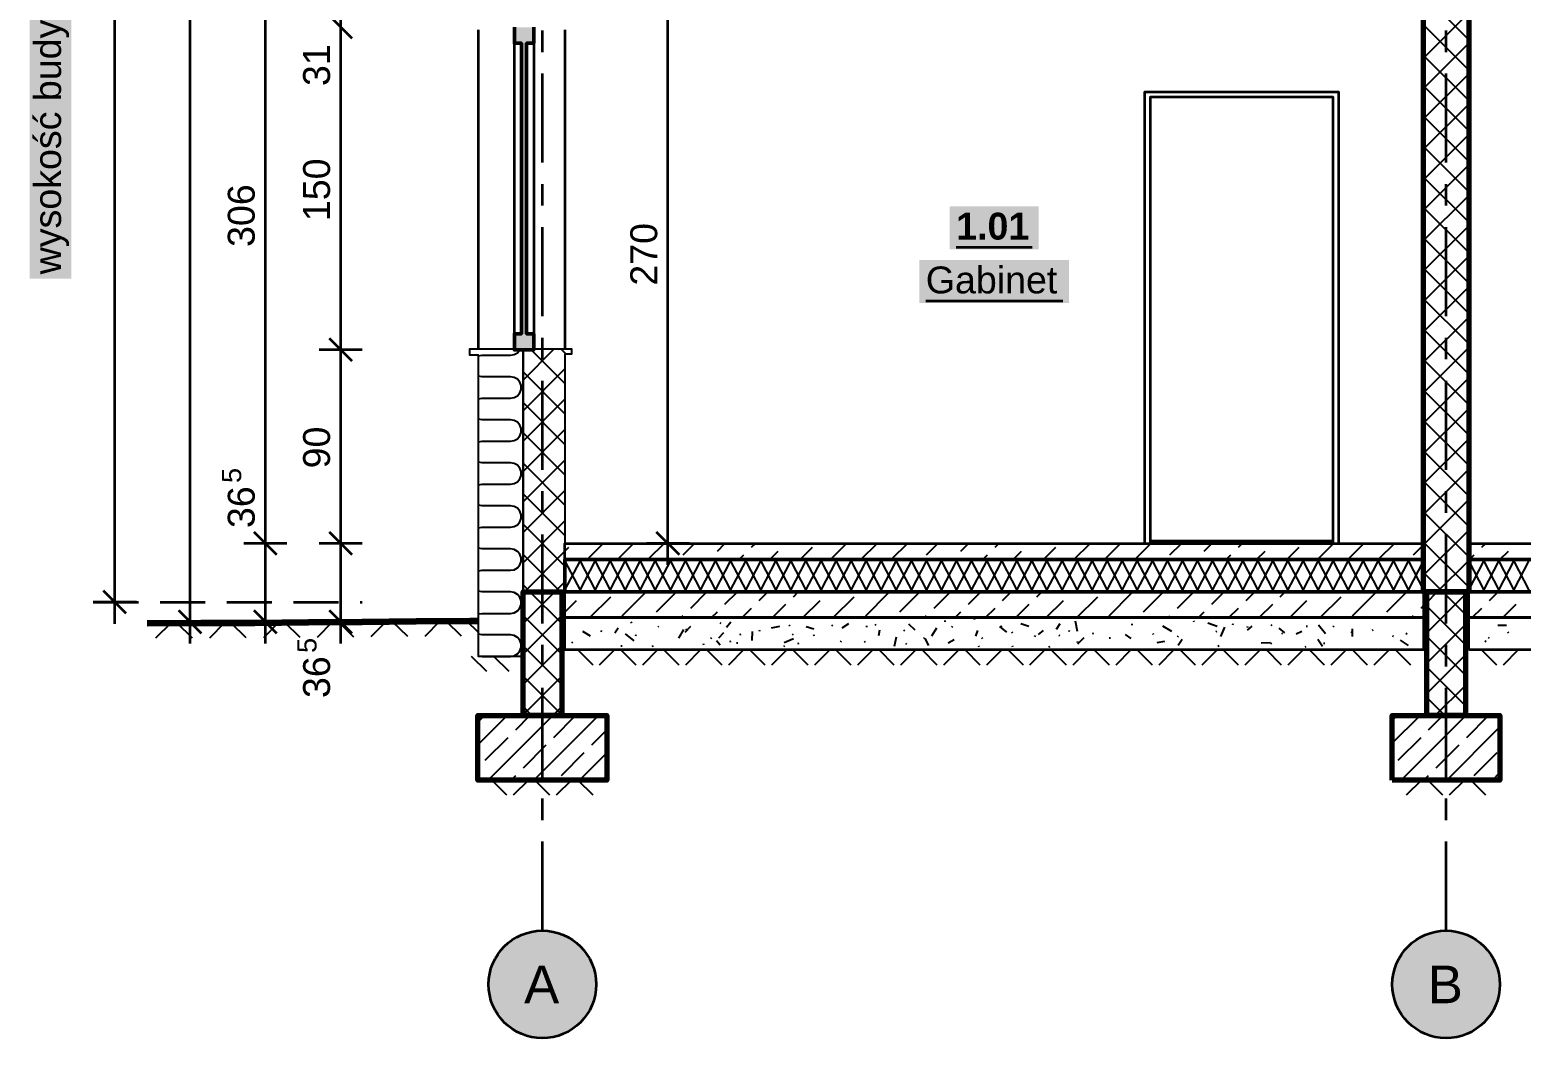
# Model space of a CAD drawing. Header units: metres. Extents: x -2.4 to 15.9, y -2.3 to 7.9.
# Drawn here: x -2.38 to 4.55, y -2.3 to 2.39 of the extents above; entities that cross this region are included whole.
import ezdxf

# ---------------------------------------------------------------- set-up
doc = ezdxf.new("R2010")
doc.units = ezdxf.units.M
doc.linetypes.add('KRESKOWA', pattern=[5.25, 4.2, -1.05])
doc.linetypes.add('PUNKTOWA', pattern=[10.5, 8.4, -1.05, 0, -1.05])
for name, color, linetype, lineweight in [('A-FUNDAMENTY', 7, 'Continuous', 50), ('A-KRESKOWANIE', 8, 'Continuous', 18), ('A-MASKA', 7, 'Continuous', 18), ('A-OSIE', 1, 'PUNKTOWA', 25), ('A-POMIESZCZENIA', 2, 'Continuous', 25), ('A-SCIANY-IZOL', 4, 'Continuous', 35), ('A-SCIANY-KONSTR', 7, 'Continuous', 50), ('A-SCIANY-WYK', 8, 'Continuous', 18), ('A-TEREN', 32, 'Continuous', 50), ('A-WARSTWY', 8, 'Continuous', 25), ('A-WIDOK', 7, 'Continuous', 25), ('A-WYMIARY', 1, 'Continuous', 25), ('A-WYPELNIENIA', 9, 'Continuous', 18)]:
    doc.layers.add(name, color=color, linetype=linetype, lineweight=lineweight)
doc.styles.add('PL_ARIAL', font='arial.ttf')
doc.styles.add('PL_ARIAL_B', font='arialbd.ttf')

msp = doc.modelspace()

# ---------------------------------------------------------------- hatches: boundary and pattern name
at = {"layer": 'A-MASKA', "true_color": 0xffffff}
msp.add_hatch(color=7, dxfattribs=at).paths.add_polyline_path([(-2.1895, 1.231), (-2.1895, 4.6892), (-2.382, 4.6892), (-2.382, 1.231)])
at = {"layer": 'A-OSIE', "true_color": 0xffffff}
for points in [[(0.25, -2.05), (0.2479, -2.0174), (0.2415, -1.9853), (0.231, -1.9543), (0.2165, -1.925), (0.1983, -1.8978), (0.1768, -1.8732), (0.1522, -1.8517), (0.125, -1.8335), (0.0957, -1.819), (0.0647, -1.8085), (0.0326, -1.8021), (0, -1.8), (-0.0326, -1.8021), (-0.0647, -1.8085), (-0.0957, -1.819), (-0.125, -1.8335), (-0.1522, -1.8517), (-0.1768, -1.8732), (-0.1983, -1.8978), (-0.2165, -1.925), (-0.231, -1.9543), (-0.2415, -1.9853), (-0.2479, -2.0174), (-0.25, -2.05), (-0.2479, -2.0826), (-0.2415, -2.1147), (-0.231, -2.1457), (-0.2165, -2.175), (-0.1983, -2.2022), (-0.1768, -2.2268), (-0.1522, -2.2483), (-0.125, -2.2665), (-0.0957, -2.281), (-0.0647, -2.2915), (-0.0326, -2.2979), (0, -2.3), (0.0326, -2.2979), (0.0647, -2.2915), (0.0957, -2.281), (0.125, -2.2665), (0.1522, -2.2483), (0.1768, -2.2268), (0.1983, -2.2022), (0.2165, -2.175), (0.231, -2.1457), (0.2415, -2.1147), (0.2479, -2.0826)], [(4.45, -2.05), (4.4479, -2.0174), (4.4415, -1.9853), (4.431, -1.9543), (4.4165, -1.925), (4.3983, -1.8978), (4.3768, -1.8732), (4.3522, -1.8517), (4.325, -1.8335), (4.2957, -1.819), (4.2647, -1.8085), (4.2326, -1.8021), (4.2, -1.8), (4.1674, -1.8021), (4.1353, -1.8085), (4.1043, -1.819), (4.075, -1.8335), (4.0478, -1.8517), (4.0232, -1.8732), (4.0017, -1.8978), (3.9835, -1.925), (3.969, -1.9543), (3.9585, -1.9853), (3.9521, -2.0174), (3.95, -2.05), (3.9521, -2.0826), (3.9585, -2.1147), (3.969, -2.1457), (3.9835, -2.175), (4.0017, -2.2022), (4.0232, -2.2268), (4.0478, -2.2483), (4.075, -2.2665), (4.1043, -2.281), (4.1353, -2.2915), (4.1674, -2.2979), (4.2, -2.3), (4.2326, -2.2979), (4.2647, -2.2915), (4.2957, -2.281), (4.325, -2.2665), (4.3522, -2.2483), (4.3768, -2.2268), (4.3983, -2.2022), (4.4165, -2.175), (4.431, -2.1457), (4.4415, -2.1147), (4.4479, -2.0826)]]:
    msp.add_hatch(color=7, dxfattribs=at).paths.add_polyline_path(points)
at = {"layer": 'A-POMIESZCZENIA', "true_color": 0xffffff}
for points in [[(1.8932, 1.3675), (2.3068, 1.3675), (2.3068, 1.5675), (1.8932, 1.5675)], [(1.7518, 1.1175), (2.4482, 1.1175), (2.4482, 1.3175), (1.7518, 1.3175)]]:
    msp.add_hatch(color=7, dxfattribs=at).paths.add_polyline_path(points)
at = {"layer": 'A-WYPELNIENIA', "true_color": 0x000000}
for points in [[(-0.13, 2.4), (-0.13, 2.4), (-0.13, 2.4), (-0.04, 2.4), (-0.04, 2.4), (-0.04, 2.4), (-0.04, 2.325), (-0.04, 2.325), (-0.04, 2.325), (-0.073, 2.325), (-0.073, 2.325), (-0.073, 2.325), (-0.073, 2.325), (-0.073, 2.325), (-0.073, 2.325), (-0.073, 2.325), (-0.073, 2.325), (-0.073, 2.325), (-0.073, 2.325), (-0.073, 2.325), (-0.073, 2.325), (-0.073, 2.325), (-0.073, 2.325), (-0.073, 2.325), (-0.073, 2.325), (-0.073, 2.325), (-0.073, 0.975), (-0.073, 0.975), (-0.073, 0.975), (-0.097, 0.975), (-0.097, 0.975), (-0.097, 0.975), (-0.097, 2.325), (-0.097, 2.325), (-0.097, 2.325), (-0.097, 2.325), (-0.097, 2.325), (-0.097, 2.325), (-0.097, 2.325), (-0.097, 2.325), (-0.097, 2.325), (-0.097, 2.325), (-0.097, 2.325), (-0.097, 2.325), (-0.097, 2.325), (-0.097, 2.325), (-0.097, 2.325), (-0.097, 2.325), (-0.097, 2.325), (-0.13, 2.325), (-0.13, 2.325), (-0.13, 2.325)], [(-0.13, 0.9), (-0.13, 0.975), (-0.04, 0.975), (-0.04, 0.9)]]:
    msp.add_hatch(color=7, dxfattribs=at).paths.add_polyline_path(points)

# ---------------------------------------------------------------- linework, layer by layer
at = {"layer": 'A-FUNDAMENTY', "lineweight": 70, "ltscale": 0.05}
for points in [[(-0.09, -0.8), (-0.09, -0.8), (-0.09, -0.225), (-0.09, -0.225), (-0.09, -0.225), (0.09, -0.225), (0.09, -0.225), (0.09, -0.225), (0.09, -0.8), (0.09, -0.8), (0.09, -0.8), (-0.09, -0.8)], [(4.11, -0.225), (4.11, -0.225), (4.11, -0.225), (4.29, -0.225), (4.29, -0.225), (4.29, -0.225), (4.29, -0.8), (4.29, -0.8), (4.29, -0.8), (4.11, -0.8), (4.11, -0.8), (4.11, -0.8)], [(-0.3, -0.8), (-0.3, -0.8), (-0.3, -0.8), (0.3, -0.8), (0.3, -0.8), (0.3, -0.8), (0.3, -1.1), (0.3, -1.1), (0.3, -1.1), (-0.3, -1.1), (-0.3, -1.1), (-0.3, -1.1)], [(3.95, -1.1), (3.95, -1.1), (3.95, -0.8), (3.95, -0.8), (3.95, -0.8), (4.45, -0.8), (4.45, -0.8), (4.45, -0.8), (4.45, -1.1), (4.45, -1.1), (4.45, -1.1), (3.95, -1.1)]]:
    msp.add_lwpolyline(points, close=True, dxfattribs=at)
at = {"layer": 'A-KRESKOWANIE', "lineweight": 25, "ltscale": 0.05}
for points in [[(4.305, 2.3418), (4.095, 2.5518)], [(4.095, 2.2565), (4.305, 2.4665)], [(4.305, 2.2004), (4.095, 2.4104)], [(4.095, 2.1151), (4.305, 2.3251)], [(4.305, 2.059), (4.095, 2.269)], [(4.095, 1.9737), (4.305, 2.1837)], [(4.305, 1.9175), (4.095, 2.1275)], [(4.095, 1.8323), (4.305, 2.0423)], [(4.305, 1.7761), (4.095, 1.9861)], [(4.095, 1.6908), (4.305, 1.9008)], [(4.305, 1.6347), (4.095, 1.8447)], [(4.095, 1.5494), (4.305, 1.7594)], [(4.305, 1.4933), (4.095, 1.7033)], [(4.095, 1.408), (4.305, 1.618)], [(4.305, 1.3519), (4.095, 1.5619)], [(4.095, 1.2666), (4.305, 1.4766)], [(4.305, 1.2104), (4.095, 1.4204)], [(4.095, 1.1252), (4.305, 1.3352)], [(4.305, 1.069), (4.095, 1.279)], [(4.095, 0.9837), (4.305, 1.1937)], [(4.305, 0.9276), (4.095, 1.1376)], [(4.095, 0.8423), (4.305, 1.0523)], [(4.305, 0.7862), (4.095, 0.9962)], [(-0.09, 0.7585), (0.0555, 0.904)], [(0.1099, 0.88), (0.0859, 0.904)], [(4.095, 0.7009), (4.305, 0.9109)], [(-0.297, 0.8718), (-0.2966, 0.872), (-0.2795, 0.875), (-0.2795, 0.875), (-0.1475, 0.875), (-0.1304, 0.878), (-0.1154, 0.8867), (-0.1042, 0.9)], [(-0.09, 0.8999), (-0.0899, 0.9)], [(0.105, 0.7435), (-0.0515, 0.9)], [(4.305, 0.6447), (4.095, 0.8547)], [(-0.297, 0.6718), (-0.2966, 0.672), (-0.2795, 0.675), (-0.1475, 0.675), (-0.1475, 0.675), (-0.1304, 0.678), (-0.1154, 0.6867), (-0.1042, 0.7), (-0.0983, 0.7163), (-0.0983, 0.7337), (-0.1042, 0.75), (-0.1154, 0.7633), (-0.1304, 0.772), (-0.1475, 0.775), (-0.1475, 0.775), (-0.2795, 0.775), (-0.2966, 0.778), (-0.297, 0.7782)], [(-0.09, 0.6171), (0.105, 0.8121)], [(0.105, 0.6021), (-0.09, 0.7971)], [(4.095, 0.5595), (4.305, 0.7695)], [(4.305, 0.5033), (4.095, 0.7133)], [(-0.09, 0.4757), (0.105, 0.6707)], [(0.105, 0.4607), (-0.09, 0.6557)], [(4.095, 0.418), (4.305, 0.628)], [(-0.297, 0.4718), (-0.2966, 0.472), (-0.2795, 0.475), (-0.1475, 0.475), (-0.1304, 0.478), (-0.1154, 0.4867), (-0.1042, 0.5), (-0.0983, 0.5163), (-0.0983, 0.5337), (-0.1042, 0.55), (-0.1154, 0.5633), (-0.1304, 0.572), (-0.1475, 0.575), (-0.1475, 0.575), (-0.2795, 0.575), (-0.2966, 0.578), (-0.297, 0.5782)], [(4.305, 0.3619), (4.095, 0.5719)], [(-0.09, 0.3343), (0.105, 0.5293)], [(0.105, 0.3193), (-0.09, 0.5143)], [(4.095, 0.2766), (4.305, 0.4866)], [(4.305, 0.2205), (4.095, 0.4305)], [(-0.297, 0.2718), (-0.2966, 0.272), (-0.2795, 0.275), (-0.1475, 0.275), (-0.1304, 0.278), (-0.1154, 0.2867), (-0.1042, 0.3), (-0.0983, 0.3163), (-0.0983, 0.3337), (-0.1042, 0.35), (-0.1154, 0.3633), (-0.1304, 0.372), (-0.1475, 0.375), (-0.1475, 0.375), (-0.2795, 0.375), (-0.2966, 0.378), (-0.297, 0.3782)], [(-0.09, 0.1928), (0.105, 0.3878)], [(0.105, 0.1778), (-0.09, 0.3728)], [(4.095, 0.1352), (4.305, 0.3452)], [(4.305, 0.0791), (4.095, 0.2891)], [(-0.09, 0.0514), (0.105, 0.2464)], [(0.105, 0.0364), (-0.09, 0.2314)], [(-0.297, 0.0718), (-0.2966, 0.072), (-0.2795, 0.075), (-0.2795, 0.075), (-0.1475, 0.075), (-0.1304, 0.078), (-0.1154, 0.0867), (-0.1042, 0.1), (-0.0983, 0.1163), (-0.0983, 0.1337), (-0.1042, 0.15), (-0.1154, 0.1633), (-0.1304, 0.172), (-0.1475, 0.175), (-0.1475, 0.175), (-0.2795, 0.175), (-0.2966, 0.178), (-0.297, 0.1782)], [(4.095, -0.0062), (4.305, 0.2038)], [(4.305, -0.0624), (4.095, 0.1476)], [(-0.09, -0.09), (0.105, 0.105)], [(0.105, -0.105), (-0.09, 0.09)], [(0.3493, -0.075), (0.4243, 0)], [(0.495, -0.0707), (0.5657, 0)], [(0.6541, -0.053), (0.7071, 0)], [(0.8132, -0.0354), (0.8485, 0)], [(0.9723, -0.0177), (0.9899, 0)], [(1.1314, 0), (1.1314, 0)], [(1.4806, -0.075), (1.5556, 0)], [(1.6263, -0.0707), (1.6971, 0)], [(1.7854, -0.053), (1.8385, 0)], [(1.9445, -0.0354), (1.9799, 0)], [(2.1036, -0.0177), (2.1213, 0)], [(2.2627, 0), (2.2627, 0)], [(2.4706, -0.075), (2.5456, 0)], [(2.612, -0.075), (2.687, 0)], [(2.7577, -0.0707), (2.8284, 0)], [(2.9168, -0.053), (2.9698, 0)], [(3.0759, -0.0354), (3.1113, 0)], [(3.235, -0.0177), (3.2527, 0)], [(3.3941, 0), (3.3941, 0)], [(3.7434, -0.075), (3.8184, 0)], [(3.8891, -0.0707), (3.9598, 0)], [(4.095, -0.1476), (4.305, 0.0624)], [(4.305, -0.2038), (4.095, 0.0062)], [(4.3664, -0.0177), (4.3841, 0)], [(4.5255, 0), (4.5255, 0)], [(-0.297, -0.1282), (-0.2966, -0.128), (-0.2795, -0.125), (-0.1475, -0.125), (-0.1304, -0.122), (-0.1154, -0.1133), (-0.1042, -0.1), (-0.0983, -0.0837), (-0.0983, -0.0663), (-0.1042, -0.05), (-0.1154, -0.0367), (-0.1304, -0.028), (-0.1475, -0.025), (-0.1475, -0.025), (-0.2795, -0.025), (-0.2795, -0.025), (-0.2966, -0.022), (-0.297, -0.0218)], [(0.0836, -0.225), (-0.09, -0.0514)], [(-0.0836, -0.225), (0.105, -0.0364)], [(0.105, -0.0364), (0.1237, -0.0177)], [(0.2078, -0.075), (0.2828, 0)], [(0.9149, -0.075), (0.9369, -0.053)], [(1.0564, -0.075), (1.096, -0.0354)], [(1.1978, -0.075), (1.2551, -0.0177)], [(1.3392, -0.075), (1.4142, 0)], [(2.0463, -0.075), (2.0683, -0.053)], [(2.1877, -0.075), (2.2274, -0.0354)], [(2.3292, -0.075), (2.3865, -0.0177)], [(3.1777, -0.075), (3.1997, -0.053)], [(3.3191, -0.075), (3.3588, -0.0354)], [(3.4605, -0.075), (3.5179, -0.0177)], [(3.602, -0.075), (3.677, 0)], [(4.0482, -0.053), (4.095, -0.0062)], [(4.3091, -0.075), (4.331, -0.053)], [(4.4505, -0.075), (4.4901, -0.0354)], [(0.105, -0.2175), (0.105, -0.2175), (0.175, -0.0825), (0.245, -0.2175), (0.315, -0.0825), (0.385, -0.2175), (0.455, -0.0825), (0.525, -0.2175), (0.595, -0.0825), (0.665, -0.2175), (0.735, -0.0825), (0.805, -0.2175), (0.875, -0.0825), (0.945, -0.2175), (1.015, -0.0825), (1.085, -0.2175), (1.155, -0.0825), (1.225, -0.2175), (1.295, -0.0825), (1.365, -0.2175), (1.435, -0.0825), (1.505, -0.2175), (1.575, -0.0825), (1.645, -0.2175), (1.715, -0.0825), (1.785, -0.2175), (1.855, -0.0825), (1.925, -0.2175), (1.995, -0.0825), (2.065, -0.2175), (2.135, -0.0825), (2.205, -0.2175), (2.275, -0.0825), (2.345, -0.2175), (2.415, -0.0825), (2.485, -0.2175), (2.555, -0.0825), (2.625, -0.2175), (2.695, -0.0825), (2.765, -0.2175), (2.835, -0.0825), (2.905, -0.2175), (2.975, -0.0825), (3.045, -0.2175), (3.115, -0.0825), (3.185, -0.2175), (3.255, -0.0825), (3.325, -0.2175), (3.395, -0.0825), (3.465, -0.2175), (3.535, -0.0825), (3.605, -0.2175), (3.675, -0.0825), (3.745, -0.2175), (3.815, -0.0825), (3.885, -0.2175), (3.955, -0.0825), (4.025, -0.2175), (4.095, -0.0825)], [(0.105, -0.0825), (0.105, -0.0825), (0.175, -0.2175), (0.245, -0.0825), (0.315, -0.2175), (0.385, -0.0825), (0.455, -0.2175), (0.525, -0.0825), (0.595, -0.2175), (0.665, -0.0825), (0.735, -0.2175), (0.805, -0.0825), (0.875, -0.2175), (0.945, -0.0825), (1.015, -0.2175), (1.085, -0.0825), (1.155, -0.2175), (1.225, -0.0825), (1.295, -0.2175), (1.365, -0.0825), (1.435, -0.2175), (1.505, -0.0825), (1.575, -0.2175), (1.645, -0.0825), (1.715, -0.2175), (1.785, -0.0825), (1.855, -0.2175), (1.925, -0.0825), (1.995, -0.2175), (2.065, -0.0825), (2.135, -0.2175), (2.205, -0.0825), (2.275, -0.2175), (2.345, -0.0825), (2.415, -0.2175), (2.485, -0.0825), (2.555, -0.2175), (2.625, -0.0825), (2.695, -0.2175), (2.765, -0.0825), (2.835, -0.2175), (2.905, -0.0825), (2.975, -0.2175), (3.045, -0.0825), (3.115, -0.2175), (3.185, -0.0825), (3.255, -0.2175), (3.325, -0.0825), (3.395, -0.2175), (3.465, -0.0825), (3.535, -0.2175), (3.605, -0.0825), (3.675, -0.2175), (3.745, -0.0825), (3.815, -0.2175), (3.885, -0.0825), (3.955, -0.2175), (4.025, -0.0825), (4.095, -0.2175)], [(0.7735, -0.075), (0.7778, -0.0707)], [(1.9049, -0.075), (1.9092, -0.0707)], [(3.0363, -0.075), (3.0406, -0.0707)], [(4.1848, -0.225), (4.095, -0.1352)], [(4.1591, -0.225), (4.305, -0.0791)], [(4.305, -0.2175), (4.375, -0.0825), (4.445, -0.2175), (4.515, -0.0825), (4.585, -0.2175)], [(4.305, -0.0825), (4.375, -0.2175), (4.445, -0.0825), (4.515, -0.2175), (4.585, -0.0825)], [(-0.0578, -0.225), (-0.09, -0.1928)], [(0.0578, -0.225), (0.105, -0.1778)], [(-0.297, -0.3282), (-0.2966, -0.328), (-0.2795, -0.325), (-0.2795, -0.325), (-0.1475, -0.325), (-0.1304, -0.322), (-0.1154, -0.3133), (-0.1042, -0.3), (-0.0983, -0.2837), (-0.0983, -0.2663), (-0.1042, -0.25), (-0.1154, -0.2367), (-0.1304, -0.228), (-0.1475, -0.225), (-0.1475, -0.225), (-0.2795, -0.225), (-0.2966, -0.222), (-0.297, -0.2218)], [(-0.09, -0.3728), (0.0578, -0.225)], [(-0.09, -0.2314), (-0.0836, -0.225)], [(0.09, -0.3728), (-0.0578, -0.225)], [(0.09, -0.2314), (0.0836, -0.225)], [(0.105, -0.3193), (0.1591, -0.2652)], [(0.1945, -0.2298), (0.1993, -0.225)], [(0.2207, -0.345), (0.3182, -0.2475)], [(0.3712, -0.3359), (0.4773, -0.2298)], [(0.5303, -0.3182), (0.6235, -0.225)], [(0.6894, -0.3005), (0.7649, -0.225)], [(0.8485, -0.2828), (0.9064, -0.225)], [(1.0076, -0.2652), (1.0478, -0.225)], [(1.1667, -0.2475), (1.1892, -0.225)], [(1.2106, -0.345), (1.2905, -0.2652)], [(1.3258, -0.2298), (1.3306, -0.225)], [(1.3521, -0.345), (1.4496, -0.2475)], [(1.5026, -0.3359), (1.6087, -0.2298)], [(1.6617, -0.3182), (1.7549, -0.225)], [(1.8208, -0.3005), (1.8963, -0.225)], [(1.9799, -0.2828), (2.0377, -0.225)], [(2.139, -0.2652), (2.1792, -0.225)], [(2.2981, -0.2475), (2.3206, -0.225)], [(2.342, -0.345), (2.4218, -0.2652)], [(2.4572, -0.2298), (2.462, -0.225)], [(2.4834, -0.345), (2.5809, -0.2475)], [(2.634, -0.3359), (2.74, -0.2298)], [(2.7931, -0.3182), (2.8863, -0.225)], [(2.9522, -0.3005), (3.0277, -0.225)], [(3.1113, -0.2828), (3.1691, -0.225)], [(3.2704, -0.2652), (3.3105, -0.225)], [(3.4295, -0.2475), (3.452, -0.225)], [(3.4734, -0.345), (3.5532, -0.2652)], [(3.5886, -0.2298), (3.5934, -0.225)], [(3.6148, -0.345), (3.7123, -0.2475)], [(3.7653, -0.3359), (3.8714, -0.2298)], [(3.9244, -0.3182), (4.0176, -0.225)], [(4.11, -0.2741), (4.1591, -0.225)], [(4.11, -0.4155), (4.29, -0.2355)], [(4.29, -0.3302), (4.1848, -0.225)], [(4.3005, -0.225), (4.305, -0.2205)], [(4.4017, -0.2652), (4.4419, -0.225)], [(-0.09, -0.5143), (0.09, -0.3343)], [(0.09, -0.5143), (-0.09, -0.3343)], [(0.6449, -0.345), (0.6541, -0.3359)], [(0.7864, -0.345), (0.8132, -0.3182)], [(0.9278, -0.345), (0.9723, -0.3005)], [(1.0692, -0.345), (1.1314, -0.2828)], [(1.7763, -0.345), (1.7854, -0.3359)], [(1.9177, -0.345), (1.9445, -0.3182)], [(2.0592, -0.345), (2.1036, -0.3005)], [(2.2006, -0.345), (2.2627, -0.2828)], [(2.9077, -0.345), (2.9168, -0.3359)], [(3.0491, -0.345), (3.0759, -0.3182)], [(3.1905, -0.345), (3.235, -0.3005)], [(3.332, -0.345), (3.3941, -0.2828)], [(4.0391, -0.345), (4.0482, -0.3359)], [(4.0835, -0.3005), (4.095, -0.2891)], [(4.29, -0.4716), (4.11, -0.2916)], [(4.3219, -0.345), (4.3664, -0.3005)], [(4.4633, -0.345), (4.5255, -0.2828)], [(-1.7266, -0.3701), (-1.7972, -0.441)], [(-1.6264, -0.4405), (-1.6974, -0.37)], [(-1.4766, -0.3691), (-1.547, -0.4402)], [(-1.3763, -0.4394), (-1.4474, -0.369)], [(-1.2266, -0.3675), (-1.2967, -0.4388)], [(-1.126, -0.4373), (-1.1974, -0.3673)], [(-0.9766, -0.3653), (-1.0467, -0.4367)], [(-0.876, -0.4352), (-0.9474, -0.3651)], [(-0.7266, -0.3631), (-0.7967, -0.4345)], [(-0.626, -0.433), (-0.6974, -0.3629)], [(-0.4766, -0.361), (-0.5467, -0.4323)], [(-0.376, -0.4308), (-0.4474, -0.3607)], [(-0.297, -0.4143), (-0.3524, -0.3599)], [(0.105, -0.3984), (0.09, -0.3836)], [(0.2244, -0.4318), (0.188, -0.4088)], [(0.278, -0.4087), (0.272, -0.4081)], [(0.3365, -0.4153), (0.3521, -0.3921)], [(0.4155, -0.3705), (0.4134, -0.3648)], [(0.5375, -0.3884), (0.542, -0.3843)], [(0.6343, -0.4403), (0.6575, -0.3999)], [(0.6632, -0.4128), (0.6896, -0.3852)], [(0.672, -0.4018), (0.6667, -0.399)], [(0.8198, -0.4382), (0.8435, -0.4135)], [(0.8314, -0.3726), (0.8267, -0.3688)], [(0.8552, -0.3888), (0.8756, -0.3648)], [(0.9744, -0.4515), (0.9762, -0.4089)], [(1.0091, -0.4076), (1.0103, -0.4017)], [(1.0654, -0.3928), (1.1042, -0.384)], [(1.1498, -0.385), (1.1464, -0.3801)], [(1.2616, -0.3982), (1.2257, -0.3884)], [(1.3496, -0.3841), (1.3457, -0.3795)], [(1.3926, -0.3927), (1.4243, -0.3722)], [(1.5077, -0.3893), (1.5072, -0.3834)], [(1.5459, -0.3793), (1.5508, -0.3758)], [(1.5636, -0.4281), (1.5688, -0.4022)], [(1.6852, -0.4071), (1.6801, -0.4039)], [(1.7325, -0.4035), (1.7035, -0.3749)], [(1.8106, -0.4296), (1.8331, -0.392)], [(1.8718, -0.3645), (1.8714, -0.3585)], [(1.9031, -0.3885), (1.9068, -0.3838)], [(2.0084, -0.3535), (2.01, -0.3477)], [(2.015, -0.4304), (2.0236, -0.4043)], [(2.1582, -0.4124), (2.1265, -0.3862)], [(2.1312, -0.3868), (2.1368, -0.3847)], [(2.1852, -0.4165), (2.1813, -0.412)], [(2.2601, -0.3856), (2.2234, -0.3743)], [(2.306, -0.423), (2.3292, -0.4047)], [(2.389, -0.3984), (2.4064, -0.3727)], [(2.4481, -0.4093), (2.4494, -0.4034)], [(2.487, -0.4099), (2.477, -0.3621)], [(2.7413, -0.3793), (2.7412, -0.3733)], [(2.9257, -0.4099), (2.8843, -0.384)], [(3.0297, -0.3645), (3.0269, -0.3592)], [(3.1363, -0.3862), (3.092, -0.37)], [(3.1294, -0.409), (3.1353, -0.4085)], [(3.1539, -0.4328), (3.1718, -0.389)], [(3.2092, -0.3781), (3.2109, -0.3724)], [(3.2772, -0.4026), (3.2985, -0.3843)], [(3.2792, -0.3925), (3.2775, -0.3867)], [(3.3913, -0.3829), (3.3873, -0.3783)], [(3.45, -0.4154), (3.424, -0.3939)], [(3.5037, -0.4197), (3.5297, -0.4075)], [(3.5554, -0.386), (3.5495, -0.3855)], [(3.6389, -0.4195), (3.6076, -0.3796)], [(3.6757, -0.3881), (3.6778, -0.3825)], [(3.7628, -0.4158), (3.759, -0.4111)], [(3.7651, -0.4333), (3.7646, -0.3962)], [(3.856, -0.4031), (3.8618, -0.4017)], [(4.11, -0.3634), (4.095, -0.3487)], [(4.11, -0.5569), (4.29, -0.3769)], [(4.305, -0.3617), (4.29, -0.347)], [(4.4408, -0.3803), (4.4809, -0.3792)], [(4.4906, -0.4176), (4.4868, -0.4129)], [(-0.1475, -0.525), (-0.1304, -0.522), (-0.1154, -0.5133), (-0.1042, -0.5), (-0.0983, -0.4837), (-0.0983, -0.4663), (-0.1042, -0.45), (-0.1154, -0.4367), (-0.1304, -0.428), (-0.1475, -0.425), (-0.1475, -0.425), (-0.2795, -0.425), (-0.2966, -0.422), (-0.297, -0.4218)], [(-0.09, -0.6557), (0.09, -0.4757)], [(0.09, -0.6557), (-0.09, -0.4757)], [(0.1417, -0.4631), (0.1375, -0.4588)], [(0.2052, -0.4195), (0.2111, -0.4192)], [(0.3706, -0.4775), (0.3646, -0.4774)], [(0.4273, -0.4525), (0.3867, -0.4196)], [(0.4346, -0.4298), (0.4358, -0.4239)], [(0.5108, -0.4779), (0.5164, -0.4757)], [(0.7501, -0.4726), (0.7488, -0.4667)], [(0.7827, -0.4412), (0.7868, -0.4367)], [(0.8269, -0.4733), (0.8094, -0.4523)], [(0.8719, -0.4562), (0.8775, -0.4541)], [(0.9028, -0.4625), (0.9088, -0.4618)], [(0.9182, -0.4235), (0.9238, -0.4214)], [(1.1222, -0.4796), (1.1268, -0.4758)], [(1.1236, -0.4612), (1.1676, -0.4424)], [(1.1622, -0.4253), (1.1672, -0.422)], [(1.1879, -0.4649), (1.1936, -0.463)], [(1.2639, -0.431), (1.262, -0.4254)], [(1.3862, -0.4573), (1.3894, -0.4522)], [(1.5012, -0.4599), (1.4967, -0.456)], [(1.637, -0.4776), (1.646, -0.4334)], [(1.6939, -0.4685), (1.6887, -0.4654)], [(1.7722, -0.4415), (1.7757, -0.4366)], [(1.7963, -0.4745), (1.779, -0.4414)], [(1.8853, -0.4621), (1.9141, -0.4467)], [(2.03, -0.4812), (2.028, -0.4755)], [(2.0459, -0.444), (2.0418, -0.4395)], [(2.1865, -0.4813), (2.1847, -0.4756)], [(2.2884, -0.4337), (2.2912, -0.4283)], [(2.3544, -0.4811), (2.36, -0.4789)], [(2.4052, -0.4301), (2.3995, -0.4282)], [(2.4866, -0.4606), (2.4879, -0.4547)], [(2.4881, -0.4664), (2.5183, -0.4376)], [(2.5569, -0.418), (2.5627, -0.4165)], [(2.6405, -0.4402), (2.6345, -0.4396)], [(2.7367, -0.4415), (2.71, -0.4232)], [(2.8398, -0.4237), (2.838, -0.418)], [(2.8578, -0.4603), (2.8926, -0.4545)], [(2.9522, -0.4348), (2.9541, -0.4291)], [(2.9547, -0.4722), (2.9736, -0.4455)], [(3.1394, -0.4769), (3.1451, -0.475)], [(3.3403, -0.4627), (3.384, -0.4598)], [(3.3901, -0.4677), (3.3858, -0.4636)], [(3.4418, -0.4195), (3.4362, -0.4172)], [(3.5446, -0.4827), (3.5497, -0.4795)], [(3.6252, -0.4797), (3.6041, -0.4462)], [(3.6369, -0.465), (3.6309, -0.4647)], [(3.9563, -0.4329), (3.9505, -0.4313)], [(4.0247, -0.4751), (3.9882, -0.4494)], [(4.0186, -0.4213), (4.0132, -0.4187)], [(4.29, -0.613), (4.11, -0.433)], [(4.3861, -0.4575), (4.3808, -0.4546)], [(4.402, -0.4397), (4.3964, -0.4375)], [(-0.2581, -0.5957), (-0.3289, -0.525)], [(-0.2795, -0.525), (-0.2795, -0.525), (-0.2795, -0.525)], [(-0.2795, -0.525), (-0.1475, -0.525)], [(-0.1546, -0.5957), (-0.2254, -0.525)], [(0.2354, -0.5657), (0.1646, -0.495)], [(0.3354, -0.495), (0.2646, -0.5657)], [(0.4354, -0.5657), (0.3646, -0.495)], [(0.5354, -0.495), (0.4646, -0.5657)], [(0.6354, -0.5657), (0.5646, -0.495)], [(0.7354, -0.495), (0.6646, -0.5657)], [(0.8354, -0.5657), (0.7646, -0.495)], [(0.9354, -0.495), (0.8646, -0.5657)], [(1.0354, -0.5657), (0.9646, -0.495)], [(1.1354, -0.495), (1.0646, -0.5657)], [(1.2354, -0.5657), (1.1646, -0.495)], [(1.3354, -0.495), (1.2646, -0.5657)], [(1.4354, -0.5657), (1.3646, -0.495)], [(1.5354, -0.495), (1.4646, -0.5657)], [(1.6354, -0.5657), (1.5646, -0.495)], [(1.7354, -0.495), (1.6646, -0.5657)], [(1.8354, -0.5657), (1.7646, -0.495)], [(1.9354, -0.495), (1.8646, -0.5657)], [(2.0354, -0.5657), (1.9646, -0.495)], [(2.1354, -0.495), (2.0646, -0.5657)], [(2.2354, -0.5657), (2.1646, -0.495)], [(2.3354, -0.495), (2.2646, -0.5657)], [(2.4354, -0.5657), (2.3646, -0.495)], [(2.5354, -0.495), (2.4646, -0.5657)], [(2.6354, -0.5657), (2.5646, -0.495)], [(2.7354, -0.495), (2.6646, -0.5657)], [(2.8354, -0.5657), (2.7646, -0.495)], [(2.9354, -0.495), (2.8646, -0.5657)], [(3.0354, -0.5657), (2.9646, -0.495)], [(3.1354, -0.495), (3.0646, -0.5657)], [(3.2354, -0.5657), (3.1646, -0.495)], [(3.3354, -0.495), (3.2646, -0.5657)], [(3.4354, -0.5657), (3.3646, -0.495)], [(3.5354, -0.495), (3.4646, -0.5657)], [(3.6354, -0.5657), (3.5646, -0.495)], [(3.7354, -0.495), (3.6646, -0.5657)], [(3.8354, -0.5657), (3.7646, -0.495)], [(3.9354, -0.495), (3.8646, -0.5657)], [(4.0354, -0.5657), (3.9646, -0.495)], [(4.11, -0.6983), (4.29, -0.5183)], [(4.4354, -0.5657), (4.3646, -0.495)], [(4.5354, -0.495), (4.4646, -0.5657)], [(-0.09, -0.7971), (0.09, -0.6171)], [(0.09, -0.7971), (-0.09, -0.6171)], [(4.29, -0.7545), (4.11, -0.5745)], [(4.1497, -0.8), (4.29, -0.6597)], [(-0.0485, -0.8), (-0.09, -0.7585)], [(0.0485, -0.8), (0.09, -0.7585)], [(4.1941, -0.8), (4.11, -0.7159)], [(-0.3, -0.9364), (-0.1636, -0.8)], [(-0.3, -0.8303), (-0.2697, -0.8)], [(-0.2515, -1.1), (0.0485, -0.8)], [(-0.1237, -0.8662), (-0.0575, -0.8)], [(-0.0393, -1.1), (0.2607, -0.8)], [(0.053, -0.9016), (0.1546, -0.8)], [(3.95, -0.929), (4.079, -0.8)], [(3.95, -0.823), (3.973, -0.8)], [(3.9912, -1.1), (4.2912, -0.8)], [(4.1189, -0.8662), (4.1851, -0.8)], [(4.2957, -0.9016), (4.3972, -0.8)], [(0.2298, -0.9369), (0.3, -0.8667)], [(4.2033, -1.1), (4.45, -0.8533)], [(-0.2652, -1.0076), (-0.1591, -0.9016)], [(-0.0884, -1.043), (0.0177, -0.9369)], [(3.9775, -1.0076), (4.0835, -0.9016)], [(4.1543, -1.043), (4.2603, -0.9369)], [(0.0884, -1.0783), (0.1945, -0.9723)], [(0.1728, -1.1), (0.3, -0.9728)], [(4.331, -1.0783), (4.4371, -0.9723)], [(-0.1646, -1.1707), (-0.2354, -1.1)], [(-0.1454, -1.1), (-0.1237, -1.0783)], [(-0.0646, -1.1), (-0.1354, -1.1707)], [(0.0354, -1.1707), (-0.0354, -1.1)], [(0.1354, -1.1), (0.0646, -1.1707)], [(0.2354, -1.1707), (0.1646, -1.1)], [(0.2789, -1.1), (0.3, -1.0789)], [(4.0854, -1.1), (4.0146, -1.1707)], [(4.0972, -1.1), (4.1189, -1.0783)], [(4.1854, -1.1707), (4.1146, -1.1)], [(4.2854, -1.1), (4.2146, -1.1707)], [(4.3854, -1.1707), (4.3146, -1.1)], [(4.4154, -1.1), (4.45, -1.0654)]]:
    msp.add_lwpolyline(points, dxfattribs=at)
at = {"layer": 'A-OSIE', "linetype": 'PUNKTOWA', "lineweight": 35, "ltscale": 0.049296, "flags": 128}
for points in [[(0, -1.8), (0, 7.4135)], [(4.2, -1.8), (4.2, 7.4135)]]:
    msp.add_lwpolyline(points, dxfattribs=at)
at = {"layer": 'A-OSIE', "linetype": 'Continuous', "lineweight": 35, "ltscale": 0.05}
for centre in [(0, -2.05), (4.2, -2.05)]:
    msp.add_circle(centre, 0.25, dxfattribs=at)
at = {"layer": 'A-POMIESZCZENIA', "lineweight": 35, "ltscale": 0.05}
for points in [[(1.9232, 1.3775), (2.2768, 1.3775)], [(1.7818, 1.1275), (2.4182, 1.1275)]]:
    msp.add_lwpolyline(points, dxfattribs=at)
at = {"layer": 'A-SCIANY-IZOL', "lineweight": 50, "ltscale": 0.05}
for points in [[(0.105, -0.075), (0.105, -0.075), (0.105, -0.075), (4.095, -0.075), (4.095, -0.075), (4.095, -0.075), (4.095, -0.225), (4.095, -0.225), (4.095, -0.225), (0.105, -0.225), (0.105, -0.225), (0.105, -0.225)], [(4.305, -0.075), (4.305, -0.075), (4.305, -0.075), (9.895, -0.075), (9.895, -0.075), (9.895, -0.075), (9.895, -0.225), (9.895, -0.225), (9.895, -0.225), (4.305, -0.225), (4.305, -0.225), (4.305, -0.225)]]:
    msp.add_lwpolyline(points, close=True, dxfattribs=at)
at = {"layer": 'A-SCIANY-KONSTR', "lineweight": 70, "ltscale": 0.05}
msp.add_lwpolyline([(4.095, 2.71), (4.095, 2.71), (4.095, 2.71), (4.095, 2.71), (4.095, 2.71), (4.305, 2.71), (4.305, 2.71), (4.305, 2.71), (4.305, -0.225), (4.305, -0.225), (4.305, -0.225), (4.305, -0.225), (4.095, -0.225), (4.095, -0.225), (4.095, -0.225), (4.095, -0.225), (4.095, -0.225)], close=True, dxfattribs=at)
at = {"layer": 'A-SCIANY-KONSTR', "lineweight": 50, "ltscale": 0.05}
msp.add_lwpolyline([(-0.04, 2.4), (-0.04, 2.325), (-0.04, 2.325), (-0.04, 2.325), (-0.04, 2.325), (-0.073, 2.325), (-0.073, 2.325), (-0.073, 2.325), (-0.073, 2.325), (-0.073, 2.325), (-0.073, 2.325), (-0.073, 2.325), (-0.073, 2.325), (-0.073, 2.325), (-0.073, 2.325), (-0.073, 2.325), (-0.073, 2.325), (-0.073, 2.325), (-0.073, 2.325), (-0.073, 2.325), (-0.073, 2.325), (-0.073, 2.325), (-0.073, 0.975), (-0.073, 0.975), (-0.073, 0.975), (-0.073, 0.975), (-0.073, 0.975), (-0.073, 0.975), (-0.073, 0.975), (-0.073, 0.975), (-0.073, 0.975), (-0.073, 0.975), (-0.073, 0.975), (-0.073, 0.975), (-0.073, 0.975), (-0.073, 0.975), (-0.073, 0.975), (-0.073, 0.975), (-0.073, 0.975), (-0.04, 0.975), (-0.04, 0.975), (-0.04, 0.975), (-0.04, 0.9), (-0.04, 0.9), (-0.04, 0.9), (-0.13, 0.9), (-0.13, 0.9), (-0.13, 0.9), (-0.13, 0.975), (-0.13, 0.975), (-0.13, 0.975), (-0.097, 0.975), (-0.097, 0.975), (-0.097, 0.975), (-0.097, 0.975), (-0.097, 0.975), (-0.097, 0.975), (-0.097, 0.975), (-0.097, 0.975), (-0.097, 0.975), (-0.097, 0.975), (-0.097, 0.975), (-0.097, 0.975), (-0.097, 0.975), (-0.097, 0.975), (-0.097, 0.975), (-0.097, 0.975), (-0.097, 0.975), (-0.097, 2.325), (-0.097, 2.325), (-0.097, 2.325), (-0.097, 2.325), (-0.097, 2.325), (-0.097, 2.325), (-0.097, 2.325), (-0.097, 2.325), (-0.097, 2.325), (-0.097, 2.325), (-0.097, 2.325), (-0.097, 2.325), (-0.097, 2.325), (-0.097, 2.325), (-0.097, 2.325), (-0.097, 2.325), (-0.097, 2.325), (-0.13, 2.325), (-0.13, 2.325), (-0.13, 2.325), (-0.13, 2.325), (-0.13, 2.4)], dxfattribs=at)
at = {"layer": 'A-SCIANY-WYK', "lineweight": 25, "ltscale": 0.05}
for points in [[(-0.337, 0.904), (-0.337, 0.904), (-0.337, 0.904), (-0.337, 0.904), (-0.337, 0.904), (-0.13, 0.904), (-0.13, 0.904), (-0.13, 0.904), (-0.13, 0.904), (-0.13, 0.904), (-0.13, 0.9), (-0.13, 0.9), (-0.13, 0.9), (-0.13, 0.9), (-0.13, 0.9), (-0.13, 0.9), (-0.13, 0.9), (-0.13, 0.9), (-0.13, 0.9), (-0.13, 0.9), (-0.13, 0.9), (-0.13, 0.9), (-0.13, 0.9), (-0.13, 0.9), (-0.13, 0.9), (-0.13, 0.9), (-0.13, 0.9), (-0.09, 0.9), (-0.09, 0.9), (-0.09, 0.9), (-0.09, 0.9), (-0.09, 0.9), (-0.09, -0.525), (-0.09, -0.525), (-0.09, -0.525), (-0.09, -0.525), (-0.09, -0.525), (-0.297, -0.525), (-0.297, -0.525), (-0.297, -0.525), (-0.297, -0.525), (-0.297, 0.875), (-0.297, 0.875), (-0.297, 0.875), (-0.297, 0.875), (-0.297, 0.875), (-0.297, 0.875), (-0.297, 0.875), (-0.297, 0.875), (-0.297, 0.875), (-0.297, 0.875), (-0.297, 0.875), (-0.297, 0.875), (-0.297, 0.875), (-0.297, 0.875), (-0.297, 0.875), (-0.297, 0.875), (-0.297, 0.875), (-0.337, 0.875), (-0.337, 0.875), (-0.337, 0.875), (-0.337, 0.875), (-0.337, 0.875)], [(-0.09, -0.225), (-0.09, 0.9), (-0.09, 0.9), (-0.09, 0.9), (-0.09, 0.9), (-0.09, 0.9), (-0.04, 0.9), (-0.04, 0.9), (-0.04, 0.9), (-0.04, 0.9), (-0.04, 0.9), (-0.04, 0.9), (-0.04, 0.9), (-0.04, 0.9), (-0.04, 0.9), (-0.04, 0.9), (-0.04, 0.9), (-0.04, 0.9), (-0.04, 0.9), (-0.04, 0.9), (-0.04, 0.9), (-0.04, 0.9), (-0.04, 0.9), (-0.04, 0.904), (-0.04, 0.904), (-0.04, 0.904), (-0.04, 0.904), (-0.04, 0.904), (0.135, 0.904), (0.135, 0.904), (0.135, 0.904), (0.135, 0.904), (0.135, 0.904), (0.135, 0.88), (0.135, 0.88), (0.135, 0.88), (0.135, 0.88), (0.135, 0.88), (0.105, 0.88), (0.105, 0.88), (0.105, 0.88), (0.105, 0.88), (0.105, 0.88), (0.105, 0.88), (0.105, 0.88), (0.105, 0.88), (0.105, 0.88), (0.105, 0.88), (0.105, 0.88), (0.105, 0.88), (0.105, 0.88), (0.105, 0.88), (0.105, 0.88), (0.105, 0.88), (0.105, 0.88), (0.105, -0.225), (0.105, -0.225), (0.105, -0.225), (0.105, -0.225), (-0.09, -0.225), (-0.09, -0.225), (-0.09, -0.225), (-0.09, -0.225)]]:
    msp.add_lwpolyline(points, close=True, dxfattribs=at)
at = {"layer": 'A-TEREN', "lineweight": 140, "ltscale": 0.05}
msp.add_lwpolyline([(-1.837, -0.3704), (-1.587, -0.3697), (-1.337, -0.3685), (-1.087, -0.3663), (-0.837, -0.3641), (-0.587, -0.3619), (-0.337, -0.3597), (-0.298, -0.3594)], dxfattribs=at)
at = {"layer": 'A-WARSTWY', "lineweight": 35, "ltscale": 0.05}
for points in [[(0.105, 0), (0.105, 0), (0.105, 0), (0.105, 0), (4.095, 0), (4.095, 0), (4.095, 0), (4.095, -0.075), (4.095, -0.075), (4.095, -0.075), (0.105, -0.075), (0.105, -0.075), (0.105, -0.075), (0.105, -0.075), (0.105, 0)], [(4.305, 0), (4.305, 0), (4.305, 0), (9.895, 0), (9.895, 0), (9.895, 0), (9.895, 0), (9.895, -0.075), (9.895, -0.075), (9.895, -0.075), (9.895, -0.075), (4.305, -0.075), (4.305, -0.075), (4.305, -0.075)], [(0.105, -0.225), (0.105, -0.225), (0.105, -0.225), (4.095, -0.225), (4.095, -0.225), (4.095, -0.225), (4.095, -0.345), (4.095, -0.345), (4.095, -0.345), (0.105, -0.345), (0.105, -0.345), (0.105, -0.345)], [(4.305, -0.345), (4.305, -0.345), (4.305, -0.225), (4.305, -0.225), (4.305, -0.225), (9.895, -0.225), (9.895, -0.225), (9.895, -0.225), (9.895, -0.345), (9.895, -0.345), (9.895, -0.345), (4.305, -0.345)], [(0.105, -0.495), (0.105, -0.495), (0.105, -0.345), (0.105, -0.345), (0.105, -0.345), (4.095, -0.345), (4.095, -0.345), (4.095, -0.345), (4.095, -0.495), (4.095, -0.495), (4.095, -0.495), (0.105, -0.495)], [(4.305, -0.495), (4.305, -0.495), (4.305, -0.345), (4.305, -0.345), (4.305, -0.345), (9.895, -0.345), (9.895, -0.345), (9.895, -0.345), (9.895, -0.495), (9.895, -0.495), (9.895, -0.495), (4.305, -0.495)]]:
    msp.add_lwpolyline(points, close=True, dxfattribs=at)
at = {"layer": 'A-WIDOK', "lineweight": 35, "ltscale": 0.05}
for points in [[(-0.297, 0.9044), (-0.297, 2.3876)], [(0.105, 2.3876), (0.105, 0.9044)], [(-0.13, 0.9754), (-0.13, 2.3246)], [(-0.04, 2.3246), (-0.04, 0.9754)], [(2.8, 0.0004), (2.8, 2.1), (2.825, 2.1), (3.675, 2.1), (3.7, 2.1), (3.7, 0.0004)], [(3.675, 0.0004), (3.675, 2.075), (2.825, 2.075), (2.825, 0.0004)], [(3.6746, 0.01), (2.8254, 0.01)]]:
    msp.add_lwpolyline(points, dxfattribs=at)
at = {"layer": 'A-WYMIARY', "lineweight": 35, "ltscale": 0.05}
for points in [[(-1.637, -0.465), (-1.637, 6.613)], [(-1.287, -0.465), (-1.287, 6.613)], [(-0.937, -0.465), (-0.937, 6.613)], [(-1.987, -0.373), (-1.987, 6.293)], [(0.5838, -0.1), (0.5838, 2.8)], [(-0.884, 2.347), (-0.99, 2.453)], [(-0.884, 0.847), (-0.99, 0.953)], [(-0.837, 0.9), (-1.037, 0.9)], [(-1.187, 0), (-1.387, 0)], [(-1.234, -0.053), (-1.34, 0.053)], [(-0.837, 0), (-1.037, 0)], [(-0.884, -0.053), (-0.99, 0.053)], [(0.6838, 0), (0.4838, 0)], [(0.6368, -0.053), (0.5308, 0.053)], [(-1.887, -0.273), (-2.087, -0.273)], [(-1.934, -0.326), (-2.04, -0.22)], [(-1.584, -0.418), (-1.69, -0.312)], [(-1.234, -0.418), (-1.34, -0.312)], [(-0.884, -0.418), (-0.99, -0.312)], [(-1.537, -0.365), (-1.737, -0.365)], [(-1.187, -0.365), (-1.387, -0.365)], [(-0.837, -0.365), (-1.037, -0.365)]]:
    msp.add_lwpolyline(points, dxfattribs=at)
at = {"layer": 'A-WYMIARY', "linetype": 'KRESKOWA', "lineweight": 35, "ltscale": 0.05, "flags": 128}
msp.add_lwpolyline([(-2.087, -0.2733), (-0.837, -0.2733)], dxfattribs=at)

# ---------------------------------------------------------------- texts
at = {"layer": 'A-OSIE', "style": 'PL_ARIAL'}
for s, p in [('A', (-0.0848, -2.1375)), ('B', (4.1152, -2.1375))]:
    msp.add_text(s, height=0.175, dxfattribs=at).set_placement(p)
at = {"layer": 'A-POMIESZCZENIA'}
for s, style, p in [('1.01', 'PL_ARIAL_B', (1.9232, 1.4125)), ('Gabinet', 'PL_ARIAL', (1.7818, 1.1625))]:
    msp.add_text(s, height=0.125, dxfattribs=dict(at, style=style)).set_placement(p)
at = {"layer": 'A-WYMIARY', "style": 'PL_ARIAL'}
for s, height, p in [('wysokość budynku wg § 6 WT: H = 6,47 m', 0.125, (-2.237, 1.251)), ('31', 0.125, (-0.987, 2.1264)), ('150', 0.125, (-0.987, 1.4984)), ('306', 0.125, (-1.337, 1.3784)), ('270', 0.125, (0.5338, 1.1984)), ('90', 0.125, (-0.987, 0.349)), ('5', 0.09, (-1.3995, 0.2811)), ('36', 0.125, (-1.337, 0.0715)), ('5', 0.09, (-1.0495, -0.5092)), ('36', 0.125, (-0.987, -0.7188))]:
    msp.add_text(s, height=height, rotation=90, dxfattribs=at).set_placement(p)

doc.saveas('drawing.dxf')
